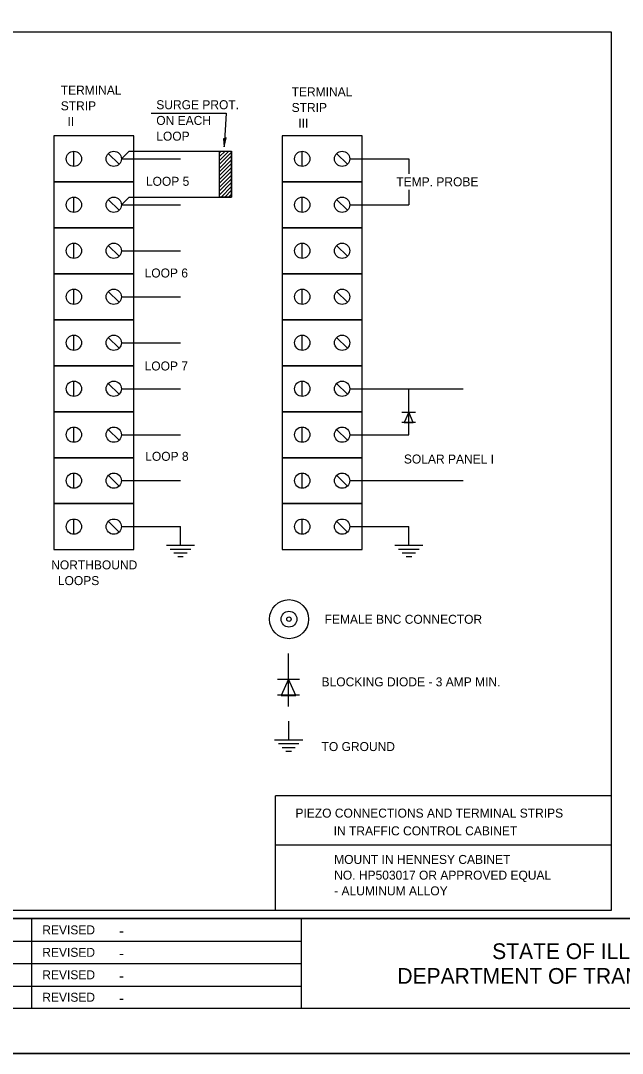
# Model space of a CAD drawing. Extents: x 17216 to 18874, y 6612 to 8544.
# Drawn here: x 18414.9 to 18548.9, y 8104.4 to 8334.4 of the extents above; entities that cross this region are included whole.
import ezdxf

# ---------------------------------------------------------------- set-up
doc = ezdxf.new("R2010")
doc.units = 0
for name, color, linetype in [('Design_EX_Roadway Notes', 7, 'Continuous'), ('Drainage_PR', 7, 'Continuous'), ('Level 48', 7, 'Continuous'), ('Removal_Items', 7, 'Continuous'), ('Sheets_50 Reference Boundary', 7, 'Continuous'), ('Sheets_General Details', 7, 'Continuous'), ('Sheets_Printer Plotting Border', 7, 'Continuous'), ('Signals_EX_Detector Loop', 7, 'Continuous')]:
    doc.layers.add(name, color=color, linetype=linetype)

msp = doc.modelspace()

# ---------------------------------------------------------------- linework, layer by layer
at = {"layer": 'Design_EX_Roadway Notes'}
for p, q in [((18443.98, 8313.78), (18460.69, 8313.78)), ((18460.69, 8313.78), (18460.24, 8306.27)), ((18474.58, 8181.65), (18474.58, 8193.43)), ((18472.1, 8187.73), (18476.99, 8187.73)), ((18472.1, 8184.21), (18476.99, 8184.21)), ((18474.59, 8174.19), (18474.59, 8178.35)), ((18471.46, 8174.19), (18477.71, 8174.19)), ((18472.3, 8173.35), (18476.88, 8173.35)), ((18473.13, 8172.52), (18476.05, 8172.52)), ((18473.96, 8171.69), (18475.21, 8171.69))]:
    msp.add_line(p, q, dxfattribs=at)
msp.add_lwpolyline([(18460.38, 8308.1), (18460.1, 8308.05), (18460.17, 8307.27), (18460.24, 8306.27), (18460.45, 8307.32), (18460.67, 8308.25), (18460.38, 8308.1), (18460.19, 8308.03), (18460.28, 8306.94), (18460.56, 8308.11), (18460.32, 8307.95), (18460.32, 8307.45), (18460.42, 8307.92)], dxfattribs=at)
msp.add_lwpolyline([(18474.54, 8187.73), (18472.92, 8184.06), (18476.17, 8184.06)], close=True, dxfattribs=at)
for centre, radius in [((18474.66, 8201.07), 4.35), ((18474.65, 8201.07), 1.76), ((18474.65, 8201.07), 0.488)]:
    msp.add_circle(centre, radius, dxfattribs=at)
at = {"layer": 'Drainage_PR'}
msp.add_lwpolyline([(18501.32, 8247.16), (18500.3, 8244.87), (18502.33, 8244.87)], close=True, dxfattribs=at)
at = {"layer": 'Level 48'}
msp.add_lwpolyline([(18193.85, 8544.37), (18873.85, 8544.37), (18873.85, 8104.37), (18193.85, 8104.37)], close=True, dxfattribs=at)
at = {"layer": 'Removal_Items'}
msp.add_lwpolyline([(18459.21, 8305.3), (18461.89, 8305.3), (18461.89, 8295.06), (18459.21, 8295.06)], close=True, dxfattribs=at)
at = {"layer": 'Sheets_50 Reference Boundary'}
msp.add_lwpolyline([(18233.85, 8534.37), (18863.85, 8534.37), (18863.85, 8134.37), (18233.85, 8134.37)], close=True, dxfattribs=at)
at = {"layer": 'Sheets_General Details'}
for p, q in [((18546.35, 8161.72), (18471.62, 8161.72)), ((18471.62, 8136.17), (18471.62, 8161.72)), ((18546.35, 8150.71), (18471.62, 8150.71)), ((18233.85, 8134.37), (18863.85, 8134.37)), ((18417.34, 8134.37), (18417.34, 8114.37)), ((18477.34, 8134.37), (18477.34, 8114.37)), ((18293.34, 8129.37), (18477.34, 8129.37)), ((18293.34, 8124.37), (18477.34, 8124.37)), ((18293.34, 8119.37), (18477.34, 8119.37)), ((18873.85, 8104.37), (18193.85, 8104.37))]:
    msp.add_line(p, q, dxfattribs=at)
msp.add_lwpolyline([(18233.85, 8534.37), (18863.85, 8534.37), (18863.85, 8114.37), (18233.85, 8114.37)], close=True, dxfattribs=at)
msp.add_lwpolyline([(18234.45, 8331.87), (18546.35, 8331.87), (18546.35, 8136.17), (18234.45, 8136.17), (18234.45, 8331.87)], dxfattribs=at)
at = {"layer": 'Sheets_Printer Plotting Border'}
msp.add_lwpolyline([(18193.85, 8104.37), (18873.85, 8104.37), (18873.85, 8544.37), (18193.85, 8544.37)], close=True, dxfattribs=at)
at = {"layer": 'Signals_EX_Detector Loop'}
for p, q in [((18426.77, 8301.9), (18426.77, 8305.3)), ((18437.4, 8303.6), (18439.1, 8305.3)), ((18439.1, 8305.3), (18461.89, 8305.3)), ((18459.21, 8295.06), (18459.21, 8305.3)), ((18459.21, 8303.24), (18461.27, 8305.3)), ((18459.21, 8304.09), (18460.43, 8305.3)), ((18459.21, 8304.94), (18459.58, 8305.3)), ((18461.89, 8295.06), (18461.89, 8305.3)), ((18477.6, 8301.9), (18477.6, 8305.3)), ((18436.82, 8302.38), (18434.42, 8304.79)), ((18437.4, 8303.6), (18450.51, 8303.6)), ((18459.21, 8302.39), (18461.89, 8305.07)), ((18459.21, 8301.55), (18461.89, 8304.23)), ((18459.21, 8300.7), (18461.89, 8303.38)), ((18487.66, 8302.38), (18485.25, 8304.79)), ((18488.23, 8303.6), (18501.34, 8303.6)), ((18501.34, 8303.6), (18501.34, 8300.23)), ((18459.21, 8299.85), (18461.89, 8302.53)), ((18459.21, 8299), (18461.89, 8301.68)), ((18459.21, 8298.15), (18461.89, 8300.83)), ((18459.21, 8297.3), (18461.89, 8299.98)), ((18459.21, 8296.45), (18461.89, 8299.13)), ((18459.21, 8295.61), (18461.89, 8298.29)), ((18459.52, 8295.06), (18461.89, 8297.44)), ((18460.37, 8295.06), (18461.89, 8296.59)), ((18501.34, 8296.73), (18501.34, 8293.36)), ((18426.77, 8291.66), (18426.77, 8295.06)), ((18436.82, 8292.14), (18434.42, 8294.55)), ((18437.4, 8293.36), (18439.1, 8295.06)), ((18439.1, 8295.06), (18461.89, 8295.06)), ((18461.22, 8295.06), (18461.89, 8295.74)), ((18477.6, 8291.66), (18477.6, 8295.06)), ((18487.66, 8292.14), (18485.25, 8294.55)), ((18437.4, 8293.36), (18450.51, 8293.36)), ((18488.23, 8293.36), (18501.34, 8293.36)), ((18426.77, 8281.42), (18426.77, 8284.82)), ((18477.6, 8281.42), (18477.6, 8284.82)), ((18436.82, 8281.9), (18434.42, 8284.31)), ((18437.4, 8283.12), (18450.51, 8283.12)), ((18487.66, 8281.9), (18485.25, 8284.31)), ((18426.77, 8271.18), (18426.77, 8274.58)), ((18436.82, 8271.66), (18434.42, 8274.07)), ((18477.6, 8271.18), (18477.6, 8274.58)), ((18487.66, 8271.66), (18485.25, 8274.07)), ((18437.4, 8272.88), (18450.51, 8272.88)), ((18426.77, 8260.94), (18426.77, 8264.34)), ((18477.6, 8260.94), (18477.6, 8264.34)), ((18436.82, 8261.42), (18434.42, 8263.83)), ((18437.4, 8262.64), (18450.51, 8262.64)), ((18487.66, 8261.42), (18485.25, 8263.83)), ((18426.77, 8250.7), (18426.77, 8254.1)), ((18436.82, 8251.18), (18434.42, 8253.59)), ((18437.4, 8252.4), (18450.51, 8252.4)), ((18477.6, 8250.7), (18477.6, 8254.1)), ((18487.66, 8251.18), (18485.25, 8253.59)), ((18488.23, 8252.4), (18501.34, 8252.4)), ((18501.34, 8252.4), (18513.42, 8252.4)), ((18501.34, 8242.16), (18501.34, 8252.4)), ((18499.79, 8247.16), (18502.84, 8247.16)), ((18426.77, 8240.46), (18426.77, 8243.86)), ((18436.82, 8240.94), (18434.42, 8243.35)), ((18477.6, 8240.46), (18477.6, 8243.86)), ((18487.66, 8240.94), (18485.25, 8243.35)), ((18499.79, 8244.96), (18502.84, 8244.96)), ((18437.4, 8242.16), (18450.51, 8242.16)), ((18488.23, 8242.16), (18501.34, 8242.16)), ((18426.77, 8230.22), (18426.77, 8233.62)), ((18436.82, 8230.7), (18434.42, 8233.11)), ((18437.4, 8231.92), (18450.51, 8231.92)), ((18477.6, 8230.22), (18477.6, 8233.62)), ((18487.66, 8230.7), (18485.25, 8233.11)), ((18488.23, 8231.92), (18501.34, 8231.92)), ((18501.34, 8231.92), (18513.42, 8231.92)), ((18426.77, 8219.98), (18426.77, 8223.38)), ((18436.82, 8220.46), (18434.42, 8222.87)), ((18477.6, 8219.98), (18477.6, 8223.38)), ((18487.66, 8220.46), (18485.25, 8222.87)), ((18437.4, 8221.68), (18450.51, 8221.68)), ((18450.51, 8217.52), (18450.51, 8221.68)), ((18488.23, 8221.68), (18501.34, 8221.68)), ((18501.34, 8217.52), (18501.34, 8221.68)), ((18447.38, 8217.52), (18453.63, 8217.52)), ((18448.22, 8216.68), (18452.8, 8216.68)), ((18449.05, 8215.85), (18451.96, 8215.85)), ((18498.22, 8217.52), (18504.47, 8217.52)), ((18499.05, 8216.68), (18503.63, 8216.68)), ((18499.88, 8215.85), (18502.8, 8215.85)), ((18449.88, 8215.02), (18451.13, 8215.02)), ((18500.72, 8215.02), (18501.97, 8215.02))]:
    msp.add_line(p, q, dxfattribs=at)
for points in [[(18422.33, 8298.48), (18440.09, 8298.48), (18440.09, 8308.72), (18422.33, 8308.72)], [(18473.16, 8298.48), (18490.92, 8298.48), (18490.92, 8308.72), (18473.16, 8308.72)], [(18422.33, 8288.24), (18440.09, 8288.24), (18440.09, 8298.48), (18422.33, 8298.48)], [(18473.16, 8288.24), (18490.92, 8288.24), (18490.92, 8298.48), (18473.16, 8298.48)], [(18422.33, 8278), (18440.09, 8278), (18440.09, 8288.24), (18422.33, 8288.24)], [(18473.16, 8278), (18490.92, 8278), (18490.92, 8288.24), (18473.16, 8288.24)], [(18422.33, 8267.76), (18440.09, 8267.76), (18440.09, 8278), (18422.33, 8278)], [(18473.16, 8267.76), (18490.92, 8267.76), (18490.92, 8278), (18473.16, 8278)], [(18422.33, 8257.52), (18440.09, 8257.52), (18440.09, 8267.76), (18422.33, 8267.76)], [(18473.16, 8257.52), (18490.92, 8257.52), (18490.92, 8267.76), (18473.16, 8267.76)], [(18422.33, 8247.28), (18440.09, 8247.28), (18440.09, 8257.52), (18422.33, 8257.52)], [(18473.16, 8247.28), (18490.92, 8247.28), (18490.92, 8257.52), (18473.16, 8257.52)], [(18422.33, 8237.04), (18440.09, 8237.04), (18440.09, 8247.28), (18422.33, 8247.28)], [(18473.16, 8237.04), (18490.92, 8237.04), (18490.92, 8247.28), (18473.16, 8247.28)], [(18422.33, 8226.8), (18440.09, 8226.8), (18440.09, 8237.04), (18422.33, 8237.04)], [(18473.16, 8226.8), (18490.92, 8226.8), (18490.92, 8237.04), (18473.16, 8237.04)], [(18422.33, 8216.56), (18440.09, 8216.56), (18440.09, 8226.8), (18422.33, 8226.8)], [(18473.16, 8216.56), (18490.92, 8216.56), (18490.92, 8226.8), (18473.16, 8226.8)]]:
    msp.add_lwpolyline(points, close=True, dxfattribs=at)
for centre in [(18426.77, 8303.6), (18435.65, 8303.6), (18477.6, 8303.6), (18486.48, 8303.6), (18426.77, 8293.36), (18435.65, 8293.36), (18477.6, 8293.36), (18486.48, 8293.36), (18426.77, 8283.12), (18435.65, 8283.12), (18477.6, 8283.12), (18486.48, 8283.12), (18426.77, 8272.88), (18435.65, 8272.88), (18477.6, 8272.88), (18486.48, 8272.88), (18426.77, 8262.64), (18435.65, 8262.64), (18477.6, 8262.64), (18486.48, 8262.64), (18426.77, 8252.4), (18435.65, 8252.4), (18477.6, 8252.4), (18486.48, 8252.4), (18426.77, 8242.16), (18435.65, 8242.16), (18477.6, 8242.16), (18486.48, 8242.16), (18426.77, 8231.92), (18435.65, 8231.92), (18477.6, 8231.92), (18486.48, 8231.92), (18426.77, 8221.68), (18435.65, 8221.68), (18477.6, 8221.68), (18486.48, 8221.68)]:
    msp.add_circle(centre, 1.7, dxfattribs=at)

# ---------------------------------------------------------------- texts
at = {"layer": 'Design_EX_Roadway Notes'}
for s, p in [('TERMINAL', (18423.85, 8317.9)), ('TERMINAL', (18475.24, 8317.53)), ('STRIP', (18423.85, 8314.4)), ('SURGE PROT.', (18445.11, 8314.65)), ('STRIP', (18475.24, 8314.03)), ('  II', (18423.85, 8310.9)), ('ON EACH', (18445.11, 8311.15)), ('  III', (18475.24, 8310.53)), ('LOOP', (18445.11, 8307.65)), ('LOOP 5', (18442.8, 8297.59)), ('TEMP. PROBE', (18498.54, 8297.49)), ('LOOP 6', (18442.51, 8277.17)), ('LOOP 7', (18442.51, 8256.46)), ('LOOP 8', (18442.65, 8236.34)), ('SOLAR PANEL I', (18500.23, 8235.74)), ('NORTHBOUND', (18421.72, 8212.16)), ('  LOOPS', (18421.72, 8208.66)), ('FEMALE BNC CONNECTOR', (18482.58, 8200.04)), ('BLOCKING DIODE - 3 AMP MIN.', (18481.9, 8186.11)), ('TO GROUND', (18481.9, 8171.7))]:
    msp.add_text(s, height=2, dxfattribs=at).set_placement(p)
at = {"layer": 'Sheets_General Details'}
for s, height, p in [('PIEZO CONNECTIONS AND TERMINAL STRIPS', 2, (18476.09, 8156.88)), ('IN TRAFFIC CONTROL CABINET', 2, (18484.6, 8152.93)), ('MOUNT IN HENNESY CABINET', 2, (18484.71, 8146.56)), ('NO. HP503017 OR APPROVED EQUAL', 2, (18484.71, 8143.06)), ('- ALUMINUM ALLOY', 2, (18484.71, 8139.56)), ('REVISED', 2, (18419.74, 8130.87)), ('-', 2.4, (18436.82, 8130.47)), ('STATE OF ILLINOIS', 3.5, (18519.88, 8125.37)), ('REVISED', 2, (18419.74, 8125.87)), ('-', 2.4, (18436.82, 8125.47)), ('REVISED', 2, (18419.74, 8120.87)), ('-', 2.4, (18436.82, 8120.47)), ('DEPARTMENT OF TRANSPORTATION', 3.5, (18498.78, 8119.87)), ('REVISED', 2, (18419.74, 8115.87)), ('-', 2.4, (18436.82, 8115.47))]:
    msp.add_text(s, height=height, dxfattribs=at).set_placement(p)

doc.saveas('drawing.dxf')
